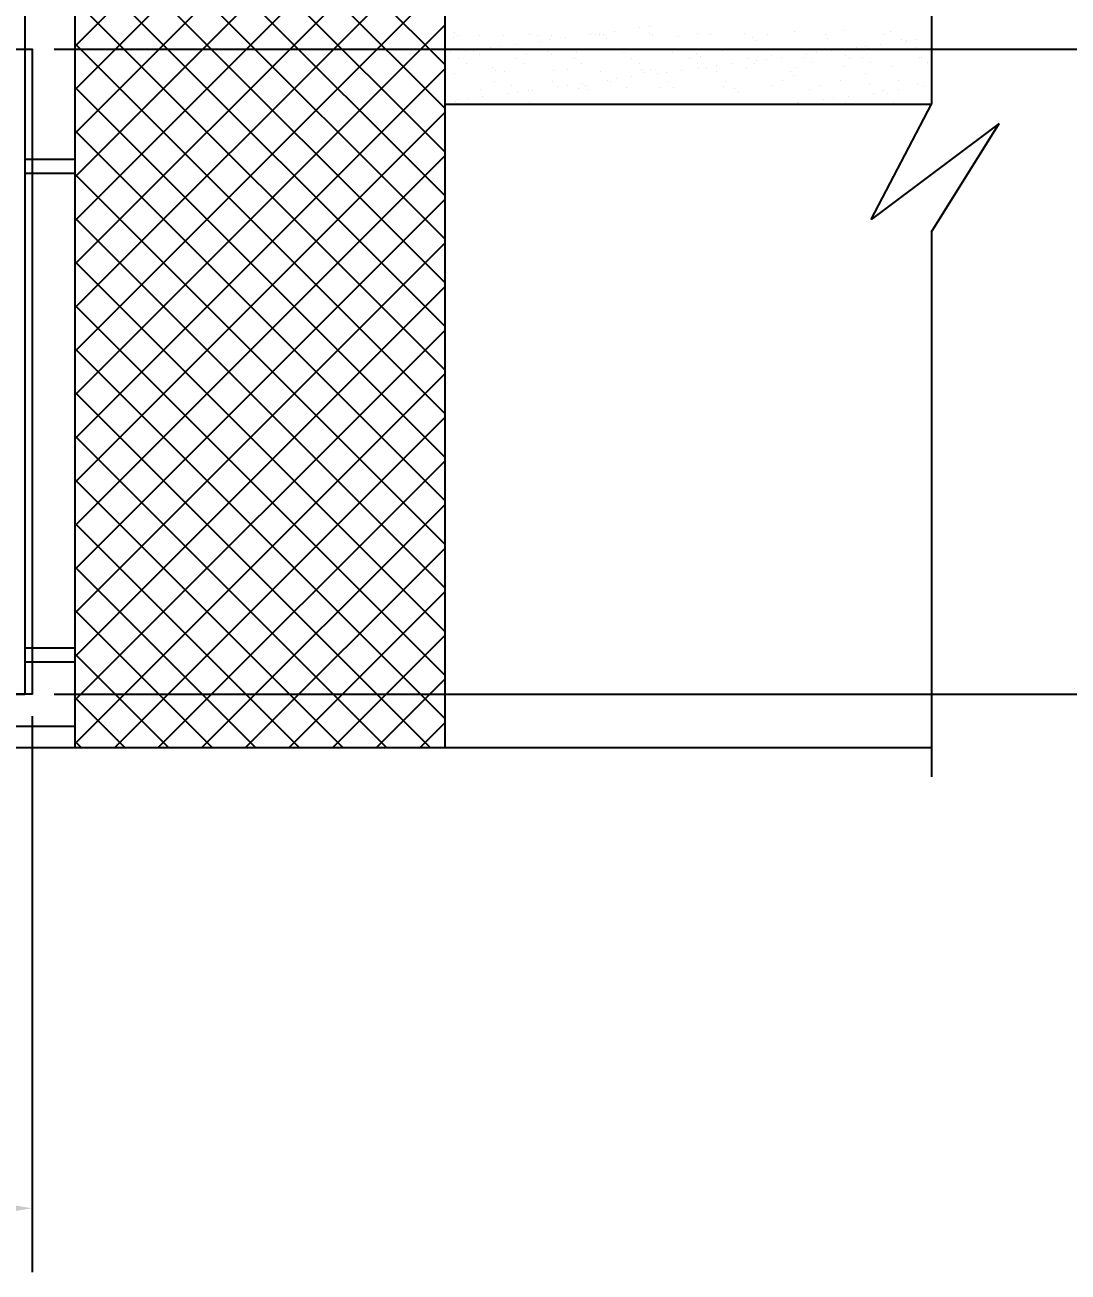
# Model space of a CAD drawing. Header units: metres. Extents: x -53 to 471, y -924 to -843.
# Drawn here: x 465.048 to 467.991, y -893.261 to -889.742 of the extents above; entities that cross this region are included whole.
import ezdxf

# ---------------------------------------------------------------- set-up
doc = ezdxf.new("R2010")
doc.units = ezdxf.units.M
doc.header["$MEASUREMENT"] = 0
doc.header["$PDMODE"] = 3
doc.layers.get('DEFPOINTS').update_dxf_attribs({"lineweight": 5})
doc.layers.add('MAIN_GATE', color=57, linetype='Continuous')
doc.styles.get("Standard").update_dxf_attribs({"font": 'arial.ttf'})
doc.dimstyles.new('STANDARD$0', dxfattribs={"dimtxt": 7, "dimasz": 3, "dimexe": 3, "dimexo": 1, "dimgap": 1.5, "dimtad": 1, "dimdec": 1, "dimzin": 1, "dimdsep": 46, "dimlunit": 4, "dimtxsty": 'Standard', "dimblk": 'OBLIQUE', "dimcen": 0.09375, "dimdle": 1, "dimclrd": 8, "dimclre": 8, "dimclrt": 7, "dimadec": 1, "dimazin": 0, "dimtfac": 1, "dimtdec": 1, "dimtix": 1, "dimtmove": 2, "dimatfit": 3, "dimldrblk": 'ARCHTICK', "dimfxl": 0, "dimfrac": 2, "dimtolj": 1, "dimtzin": 0, "dimarcsym": 0})

# ---------------------------------------------------------------- blocks, each defined once
blk = doc.blocks.new('DDFF')
at = {"color": 7, "lineweight": 25, "ltscale": 72}
for p, q in [((3984.7677, 1457.7011), (3984.7677, 1454.1809)), ((3985.8118, 1457.7011), (3985.8118, 1454.1809)), ((3987.1847, 1457.6124), (3987.1847, 1455.9964)), ((3984.7677, 1456.1598), (3985.8118, 1457.204)), ((3984.6274, 1457.1513), (3984.6274, 1454.3314)), ((3985.8118, 1456.1083), (3984.7677, 1457.1524)), ((3984.7677, 1456.0368), (3985.8118, 1457.0809)), ((3985.8118, 1455.9852), (3984.7677, 1457.0294)), ((3984.7677, 1455.9137), (3985.8118, 1456.9579)), ((3985.8118, 1455.8622), (3984.7677, 1456.9063)), ((3984.7677, 1455.7907), (3985.8118, 1456.8348)), ((3985.8118, 1455.7391), (3984.7677, 1456.7832)), ((3984.7677, 1455.6676), (3985.8118, 1456.7118)), ((3985.8118, 1455.6161), (3984.7677, 1456.6602)), ((3984.7677, 1455.5446), (3985.8118, 1456.5887)), ((3985.8118, 1455.493), (3984.7677, 1456.5371)), ((3984.7677, 1455.4215), (3985.8118, 1456.4657)), ((3985.8118, 1455.37), (3984.7677, 1456.4141)), ((3984.7677, 1455.2985), (3985.8118, 1456.3426)), ((3985.8118, 1455.2469), (3984.7677, 1456.291)), ((3984.7677, 1455.1754), (3985.8118, 1456.2196)), ((3985.8381, 1456.1983), (3985.8381, 1456.1983)), ((3985.8478, 1456.1895), (3985.8478, 1456.1895)), ((3985.9108, 1456.1914), (3985.9108, 1456.1914)), ((3985.9773, 1456.1892), (3985.9773, 1456.1892)), ((3986.0501, 1456.1937), (3986.0501, 1456.1937)), ((3986.0734, 1456.1917), (3986.0734, 1456.1917)), ((3986.114, 1456.191), (3986.114, 1456.191)), ((3986.222, 1456.1931), (3986.222, 1456.1931)), ((3986.236, 1456.192), (3986.236, 1456.192)), ((3986.2475, 1456.1903), (3986.2475, 1456.1903)), ((3986.2492, 1456.1967), (3986.2492, 1456.1967)), ((3986.259, 1456.1919), (3986.259, 1456.1919)), ((3986.2917, 1456.2023), (3986.2917, 1456.2023)), ((3986.3626, 1456.2116), (3986.3626, 1456.2116)), ((3986.3885, 1456.1954), (3986.3885, 1456.1954)), ((3986.3898, 1456.2152), (3986.3898, 1456.2152)), ((3986.3985, 1456.1923), (3986.3985, 1456.1923)), ((3986.471, 1456.1872), (3986.471, 1456.1872)), ((3986.5252, 1456.1972), (3986.5252, 1456.1972)), ((3986.5611, 1456.1926), (3986.5611, 1456.1926)), ((3986.6587, 1456.1965), (3986.6587, 1456.1965)), ((3986.7237, 1456.1929), (3986.7237, 1456.1929)), ((3986.7997, 1456.2016), (3986.7997, 1456.2016)), ((3986.8863, 1456.1932), (3986.8863, 1456.1932)), ((3986.9364, 1456.2033), (3986.9364, 1456.2033)), ((3987.0489, 1456.1935), (3987.0489, 1456.1935)), ((3987.0699, 1456.2027), (3987.0699, 1456.2027)), ((3985.8118, 1455.1238), (3984.7677, 1456.168)), ((3985.8363, 1456.1841), (3985.8363, 1456.1841)), ((3985.941, 1456.1561), (3985.941, 1456.1561)), ((3985.9682, 1456.1597), (3985.9682, 1456.1597)), ((3986.0106, 1456.1653), (3986.0106, 1456.1653)), ((3986.0815, 1456.1746), (3986.0815, 1456.1746)), ((3986.1087, 1456.1782), (3986.1087, 1456.1782)), ((3986.1511, 1456.1838), (3986.1511, 1456.1838)), ((3986.2686, 1456.183), (3986.2686, 1456.183)), ((3986.6799, 1456.1855), (3986.6799, 1456.1855)), ((3986.6895, 1456.1766), (3986.6895, 1456.1766)), ((3986.8919, 1456.1808), (3986.8919, 1456.1808)), ((3986.9728, 1456.1568), (3986.9728, 1456.1568)), ((3987, 1456.1604), (3987, 1456.1604)), ((3987.007, 1456.1544), (3987.007, 1456.1544)), ((3987.0424, 1456.166), (3987.0424, 1456.166)), ((3987.1008, 1456.179), (3987.1008, 1456.179)), ((3987.1104, 1456.1702), (3987.1104, 1456.1702)), ((3987.1134, 1456.1753), (3987.1134, 1456.1753)), ((3987.1405, 1456.1789), (3987.1405, 1456.1789)), ((3987.1436, 1456.1561), (3987.1436, 1456.1561)), ((3987.183, 1456.1845), (3987.183, 1456.1845)), ((3985.8276, 1456.1412), (3985.8276, 1456.1412)), ((3985.8517, 1456.1252), (3985.8517, 1456.1252)), ((3985.8701, 1456.1468), (3985.8701, 1456.1468)), ((3985.8932, 1456.1478), (3985.8932, 1456.1478)), ((3985.91, 1456.1376), (3985.91, 1456.1376)), ((3986.0143, 1456.1255), (3986.0143, 1456.1255)), ((3986.0436, 1456.1369), (3986.0436, 1456.1369)), ((3986.1021, 1456.146), (3986.1021, 1456.146)), ((3986.1117, 1456.1372), (3986.1117, 1456.1372)), ((3986.1769, 1456.1258), (3986.1769, 1456.1258)), ((3986.1846, 1456.142), (3986.1846, 1456.142)), ((3986.3141, 1456.1414), (3986.3141, 1456.1414)), ((3986.3212, 1456.1438), (3986.3212, 1456.1438)), ((3986.3394, 1456.1261), (3986.3394, 1456.1261)), ((3986.4548, 1456.1431), (3986.4548, 1456.1431)), ((3986.502, 1456.1264), (3986.502, 1456.1264)), ((3986.523, 1456.1396), (3986.523, 1456.1396)), ((3986.5326, 1456.1308), (3986.5326, 1456.1308)), ((3986.5958, 1456.1482), (3986.5958, 1456.1482)), ((3986.6646, 1456.1267), (3986.6646, 1456.1267)), ((3986.6918, 1456.1198), (3986.6918, 1456.1198)), ((3986.7189, 1456.1234), (3986.7189, 1456.1234)), ((3986.7324, 1456.1499), (3986.7324, 1456.1499)), ((3986.7349, 1456.135), (3986.7349, 1456.135)), ((3986.7614, 1456.129), (3986.7614, 1456.129)), ((3986.8272, 1456.127), (3986.8272, 1456.127)), ((3986.8323, 1456.1383), (3986.8323, 1456.1383)), ((3986.8595, 1456.1419), (3986.8595, 1456.1419)), ((3986.866, 1456.1493), (3986.866, 1456.1493)), ((3986.9019, 1456.1475), (3986.9019, 1456.1475)), ((3986.9438, 1456.1332), (3986.9438, 1456.1332)), ((3986.9535, 1456.1244), (3986.9535, 1456.1244)), ((3986.9898, 1456.1273), (3986.9898, 1456.1273)), ((3987.1523, 1456.1276), (3987.1523, 1456.1276)), ((3987.1558, 1456.1286), (3987.1558, 1456.1286)), ((3984.7677, 1455.0524), (3985.8118, 1456.0965)), ((3985.8396, 1456.0836), (3985.8396, 1456.0836)), ((3985.8737, 1456.1112), (3985.8737, 1456.1112)), ((3985.9451, 1456.1002), (3985.9451, 1456.1002)), ((3985.9548, 1456.0914), (3985.9548, 1456.0914)), ((3985.9806, 1456.0886), (3985.9806, 1456.0886)), ((3986.0363, 1456.1115), (3986.0363, 1456.1115)), ((3986.1173, 1456.0904), (3986.1173, 1456.0904)), ((3986.1571, 1456.0956), (3986.1571, 1456.0956)), ((3986.1989, 1456.1118), (3986.1989, 1456.1118)), ((3986.2508, 1456.0897), (3986.2508, 1456.0897)), ((3986.3615, 1456.112), (3986.3615, 1456.112)), ((3986.366, 1456.0938), (3986.366, 1456.0938)), ((3986.3756, 1456.085), (3986.3756, 1456.085)), ((3986.3918, 1456.0948), (3986.3918, 1456.0948)), ((3986.4107, 1456.0828), (3986.4107, 1456.0828)), ((3986.4379, 1456.0864), (3986.4379, 1456.0864)), ((3986.4803, 1456.092), (3986.4803, 1456.092)), ((3986.524, 1456.1123), (3986.524, 1456.1123)), ((3986.5285, 1456.0966), (3986.5285, 1456.0966)), ((3986.5512, 1456.1013), (3986.5512, 1456.1013)), ((3986.578, 1456.0892), (3986.578, 1456.0892)), ((3986.5784, 1456.1049), (3986.5784, 1456.1049)), ((3986.6209, 1456.1105), (3986.6209, 1456.1105)), ((3986.662, 1456.0959), (3986.662, 1456.0959)), ((3986.6866, 1456.1126), (3986.6866, 1456.1126)), ((3986.7869, 1456.0874), (3986.7869, 1456.0874)), ((3986.803, 1456.101), (3986.803, 1456.101)), ((3986.8492, 1456.1129), (3986.8492, 1456.1129)), ((3986.9397, 1456.1027), (3986.9397, 1456.1027)), ((3986.9989, 1456.0828), (3986.9989, 1456.0828)), ((3987.0118, 1456.1132), (3987.0118, 1456.1132)), ((3987.0732, 1456.1021), (3987.0732, 1456.1021)), ((3987.1744, 1456.1135), (3987.1744, 1456.1135)), ((3985.953, 1456.0607), (3985.953, 1456.0607)), ((3986.0002, 1456.0498), (3986.0002, 1456.0498)), ((3986.1156, 1456.061), (3986.1156, 1456.061)), ((3986.1568, 1456.0494), (3986.1568, 1456.0494)), ((3986.1993, 1456.055), (3986.1993, 1456.055)), ((3986.2091, 1456.048), (3986.2091, 1456.048)), ((3986.2702, 1456.0643), (3986.2702, 1456.0643)), ((3986.2781, 1456.0613), (3986.2781, 1456.0613)), ((3986.2974, 1456.0679), (3986.2974, 1456.0679)), ((3986.3398, 1456.0735), (3986.3398, 1456.0735)), ((3986.4407, 1456.0616), (3986.4407, 1456.0616)), ((3986.5991, 1456.0476), (3986.5991, 1456.0476)), ((3986.6033, 1456.0619), (3986.6033, 1456.0619)), ((3986.7357, 1456.0494), (3986.7357, 1456.0494)), ((3986.7659, 1456.0621), (3986.7659, 1456.0621)), ((3986.7965, 1456.0786), (3986.7965, 1456.0786)), ((3986.8693, 1456.0487), (3986.8693, 1456.0487)), ((3986.9285, 1456.0624), (3986.9285, 1456.0624)), ((3987.0103, 1456.0538), (3987.0103, 1456.0538)), ((3987.091, 1456.0627), (3987.091, 1456.0627)), ((3987.1469, 1456.0555), (3987.1469, 1456.0555)), ((3987.1615, 1456.0465), (3987.1615, 1456.0465)), ((3985.8118, 1455.0008), (3984.7677, 1456.0449)), ((3985.8758, 1456.0124), (3985.8758, 1456.0124)), ((3985.9133, 1456.037), (3985.9133, 1456.037)), ((3985.9182, 1456.018), (3985.9182, 1456.018)), ((3985.9891, 1456.0273), (3985.9891, 1456.0273)), ((3986.0163, 1456.0309), (3986.0163, 1456.0309)), ((3986.0468, 1456.0363), (3986.0468, 1456.0363)), ((3986.0587, 1456.0365), (3986.0587, 1456.0365)), ((3986.1297, 1456.0458), (3986.1297, 1456.0458)), ((3986.1879, 1456.0414), (3986.1879, 1456.0414)), ((3986.2187, 1456.0392), (3986.2187, 1456.0392)), ((3986.3245, 1456.0432), (3986.3245, 1456.0432)), ((3986.4211, 1456.0434), (3986.4211, 1456.0434)), ((3986.4581, 1456.0425), (3986.4581, 1456.0425)), ((3986.63, 1456.0416), (3986.63, 1456.0416)), ((3986.6396, 1456.0328), (3986.6396, 1456.0328)), ((3986.8419, 1456.037), (3986.8419, 1456.037)), ((3986.9076, 1456.0131), (3986.9076, 1456.0131)), ((3986.9501, 1456.0186), (3986.9501, 1456.0186)), ((3987.021, 1456.028), (3987.021, 1456.028)), ((3987.0481, 1456.0316), (3987.0481, 1456.0316)), ((3987.0509, 1456.0352), (3987.0509, 1456.0352)), ((3987.0605, 1456.0264), (3987.0605, 1456.0264)), ((3987.0906, 1456.0371), (3987.0906, 1456.0371)), ((3985.8118, 1455.9964), (3987.1847, 1455.9964)), ((3985.8432, 1456.004), (3985.8432, 1456.004)), ((3985.8486, 1456.0088), (3985.8486, 1456.0088)), ((3986.0521, 1456.0022), (3986.0521, 1456.0022)), ((3986.2641, 1455.9976), (3986.2641, 1455.9976)), ((3986.8063, 1456.0004), (3986.8063, 1456.0004)), ((3986.8095, 1456.0001), (3986.8095, 1456.0001)), ((3986.8804, 1456.0095), (3986.8804, 1456.0095)), ((3986.943, 1456.0021), (3986.943, 1456.0021)), ((3987.0144, 1455.6714), (3987.1847, 1455.9964)), ((3987.0319, 1455.9965), (3987.0319, 1455.9965)), ((3987.0765, 1456.0015), (3987.0765, 1456.0015)), ((3984.7677, 1454.9293), (3985.8118, 1455.9735)), ((3987.3759, 1455.9422), (3987.0144, 1455.6714)), ((3987.1847, 1455.6366), (3987.3759, 1455.9422)), ((3985.8118, 1454.8777), (3984.7677, 1455.9219)), ((3984.7677, 1455.8406), (3984.6274, 1455.8406)), ((3984.7677, 1454.8063), (3985.8118, 1455.8504)), ((3984.7677, 1455.8012), (3984.6274, 1455.8012)), ((3985.8118, 1454.7547), (3984.7677, 1455.7988)), ((3984.7677, 1454.6832), (3985.8118, 1455.7273)), ((3985.8118, 1454.6316), (3984.7677, 1455.6758)), ((3987.1847, 1455.6366), (3987.1847, 1454.0982)), ((3984.7677, 1454.5602), (3985.8118, 1455.6043)), ((3985.8118, 1454.5086), (3984.7677, 1455.5527)), ((3984.7677, 1454.4371), (3985.8118, 1455.4812)), ((3985.8118, 1454.3855), (3984.7677, 1455.4297)), ((3984.7677, 1454.3141), (3985.8118, 1455.3582)), ((3985.8118, 1454.2625), (3984.7677, 1455.3066)), ((3984.7677, 1454.191), (3985.8118, 1455.2351)), ((3985.7704, 1454.1809), (3984.7677, 1455.1836)), ((3984.8806, 1454.1809), (3985.8118, 1455.1121)), ((3985.6473, 1454.1809), (3984.7677, 1455.0605)), ((3985.0036, 1454.1809), (3985.8118, 1454.989)), ((3985.5243, 1454.1809), (3984.7677, 1454.9375)), ((3985.1267, 1454.1809), (3985.8118, 1454.866)), ((3985.4012, 1454.1809), (3984.7677, 1454.8144)), ((3985.2497, 1454.1809), (3985.8118, 1454.7429)), ((3985.2782, 1454.1809), (3984.7677, 1454.6913)), ((3985.3728, 1454.1809), (3985.8118, 1454.6199)), ((3985.1551, 1454.1809), (3984.7677, 1454.5683)), ((3985.4958, 1454.1809), (3985.8118, 1454.4968)), ((3984.7677, 1454.4614), (3984.6274, 1454.4614)), ((3985.0321, 1454.1809), (3984.7677, 1454.4452)), ((3984.7677, 1454.422), (3984.6274, 1454.422)), ((3985.6189, 1454.1809), (3985.8118, 1454.3738)), ((3977.4473, 1454.3314), (3984.6274, 1454.3314)), ((3984.909, 1454.1809), (3984.7677, 1454.3222)), ((3977.307, 1454.2414), (3984.7677, 1454.2414)), ((3985.742, 1454.1809), (3985.8118, 1454.2507)), ((3984.786, 1454.1809), (3984.7677, 1454.1991)), ((3974.89, 1454.1809), (3987.1847, 1454.1809))]:
    blk.add_line(p, q, dxfattribs=at)
blk = doc.blocks.new('*D844')
at = {"layer": 'DEFPOINTS', "color": 0}
for p in [(465.0682, -889.8104), (465.0682, -891.6304), (470.6956, -891.6304)]:
    blk.add_point(p, dxfattribs=at)
at = {"layer": 'MAIN_GATE', "color": 0, "lineweight": -2}
for p, q in [((465.1307, -889.8104), (470.8756, -889.8104)), ((470.6956, -890.0404), (470.6956, -890.5385)), ((470.6956, -891.4004), (470.6956, -890.9023)), ((465.1307, -891.6304), (470.8756, -891.6304))]:
    blk.add_line(p, q, dxfattribs=at)
at = {"layer": 'MAIN_GATE', "color": 0}
for points in [[(470.6573, -890.0404), (470.734, -890.0404), (470.6956, -889.8104)], [(470.6573, -891.4004), (470.734, -891.4004), (470.6956, -891.6304)]]:
    blk.add_solid(points, dxfattribs=at)
at = {"layer": 'MAIN_GATE', "color": 0, "insert": (470.6956, -890.7204), "char_height": 0.18, "attachment_point": 5}
blk.add_mtext('\\A1;1.82', dxfattribs=at)
blk = doc.blocks.new('*D845')
at = {"layer": 'DEFPOINTS', "color": 0}
for p in [(457.8682, -891.6304), (465.0682, -891.6304), (457.8682, -893.0813)]:
    blk.add_point(p, dxfattribs=at)
at = {"layer": 'MAIN_GATE', "color": 0, "lineweight": -2}
for p, q in [((457.8682, -891.6929), (457.8682, -893.2613)), ((465.0682, -891.6929), (465.0682, -893.2613)), ((458.0982, -893.0813), (461.1455, -893.0813)), ((464.8382, -893.0813), (461.791, -893.0813))]:
    blk.add_line(p, q, dxfattribs=at)
at = {"layer": 'MAIN_GATE', "color": 0}
for points in [[(458.0982, -893.043), (458.0982, -893.1196), (457.8682, -893.0813)], [(464.8382, -893.043), (464.8382, -893.1196), (465.0682, -893.0813)]]:
    blk.add_solid(points, dxfattribs=at)
at = {"layer": 'MAIN_GATE', "color": 0, "insert": (461.4682, -893.0813), "char_height": 0.18, "attachment_point": 5}
blk.add_mtext('\\A1;7.20', dxfattribs=at)

msp = doc.modelspace()

# ---------------------------------------------------------------- linework, layer by layer
at = {"layer": 'MAIN_GATE', "ltscale": 3}
msp.add_lwpolyline([(457.86824, -889.81044), (465.06824, -889.81044), (465.06824, -891.63044), (457.86824, -891.63044)], close=True, dxfattribs=at)

# ---------------------------------------------------------------- block references
at = {"color": 5, "lineweight": -3}
msp.add_blockref('DDFF', (-3519.5791, -2345.96184), dxfattribs=at)

# ---------------------------------------------------------------- dimensions: what is measured, and where the dimension line sits
at = {"layer": 'MAIN_GATE', "color": 1}
dim = msp.add_linear_dim(base=(470.69563, -891.63044), p1=(465.06824, -889.81044), p2=(465.06824, -891.63044), angle=90, dimstyle='STANDARD$0', override={"dimtxt": 0.18, "dimasz": 0.23, "dimexe": 0.18, "dimexo": 0.0625, "dimgap": 0.09, "dimtad": 0, "dimtih": 1, "dimtoh": 1, "dimdec": 2, "dimzin": 0, "dimlunit": 2, "dimpost": '', "dimcen": 0.09, "dimdle": 0, "dimclrd": 0, "dimclre": 0, "dimclrt": 0, "dimadec": 0, "dimtdec": 4, "dimtix": 0, "dimtofl": 0, "dimtmove": 0, "dimfrac": 0}, dxfattribs=at)
dim.commit()
dim.dimension.update_dxf_attribs({"geometry": '*D844', "text_midpoint": (470.69563, -890.72044)})
at = {"layer": 'MAIN_GATE', "color": 2}
dim = msp.add_linear_dim(base=(457.86824, -893.08131), p1=(465.06824, -891.63044), p2=(457.86824, -891.63044), dimstyle='STANDARD$0', override={"dimtxt": 0.18, "dimasz": 0.23, "dimexe": 0.18, "dimexo": 0.0625, "dimgap": 0.09, "dimtad": 0, "dimtih": 1, "dimtoh": 1, "dimdec": 2, "dimzin": 0, "dimlunit": 2, "dimpost": '', "dimcen": 0.09, "dimdle": 0, "dimclrd": 0, "dimclre": 0, "dimclrt": 0, "dimadec": 0, "dimtdec": 4, "dimtix": 0, "dimtofl": 0, "dimtmove": 0, "dimfrac": 0}, dxfattribs=at)
dim.commit()
dim.dimension.update_dxf_attribs({"geometry": '*D845', "text_midpoint": (461.46824, -893.08131)})

doc.saveas('drawing.dxf')
